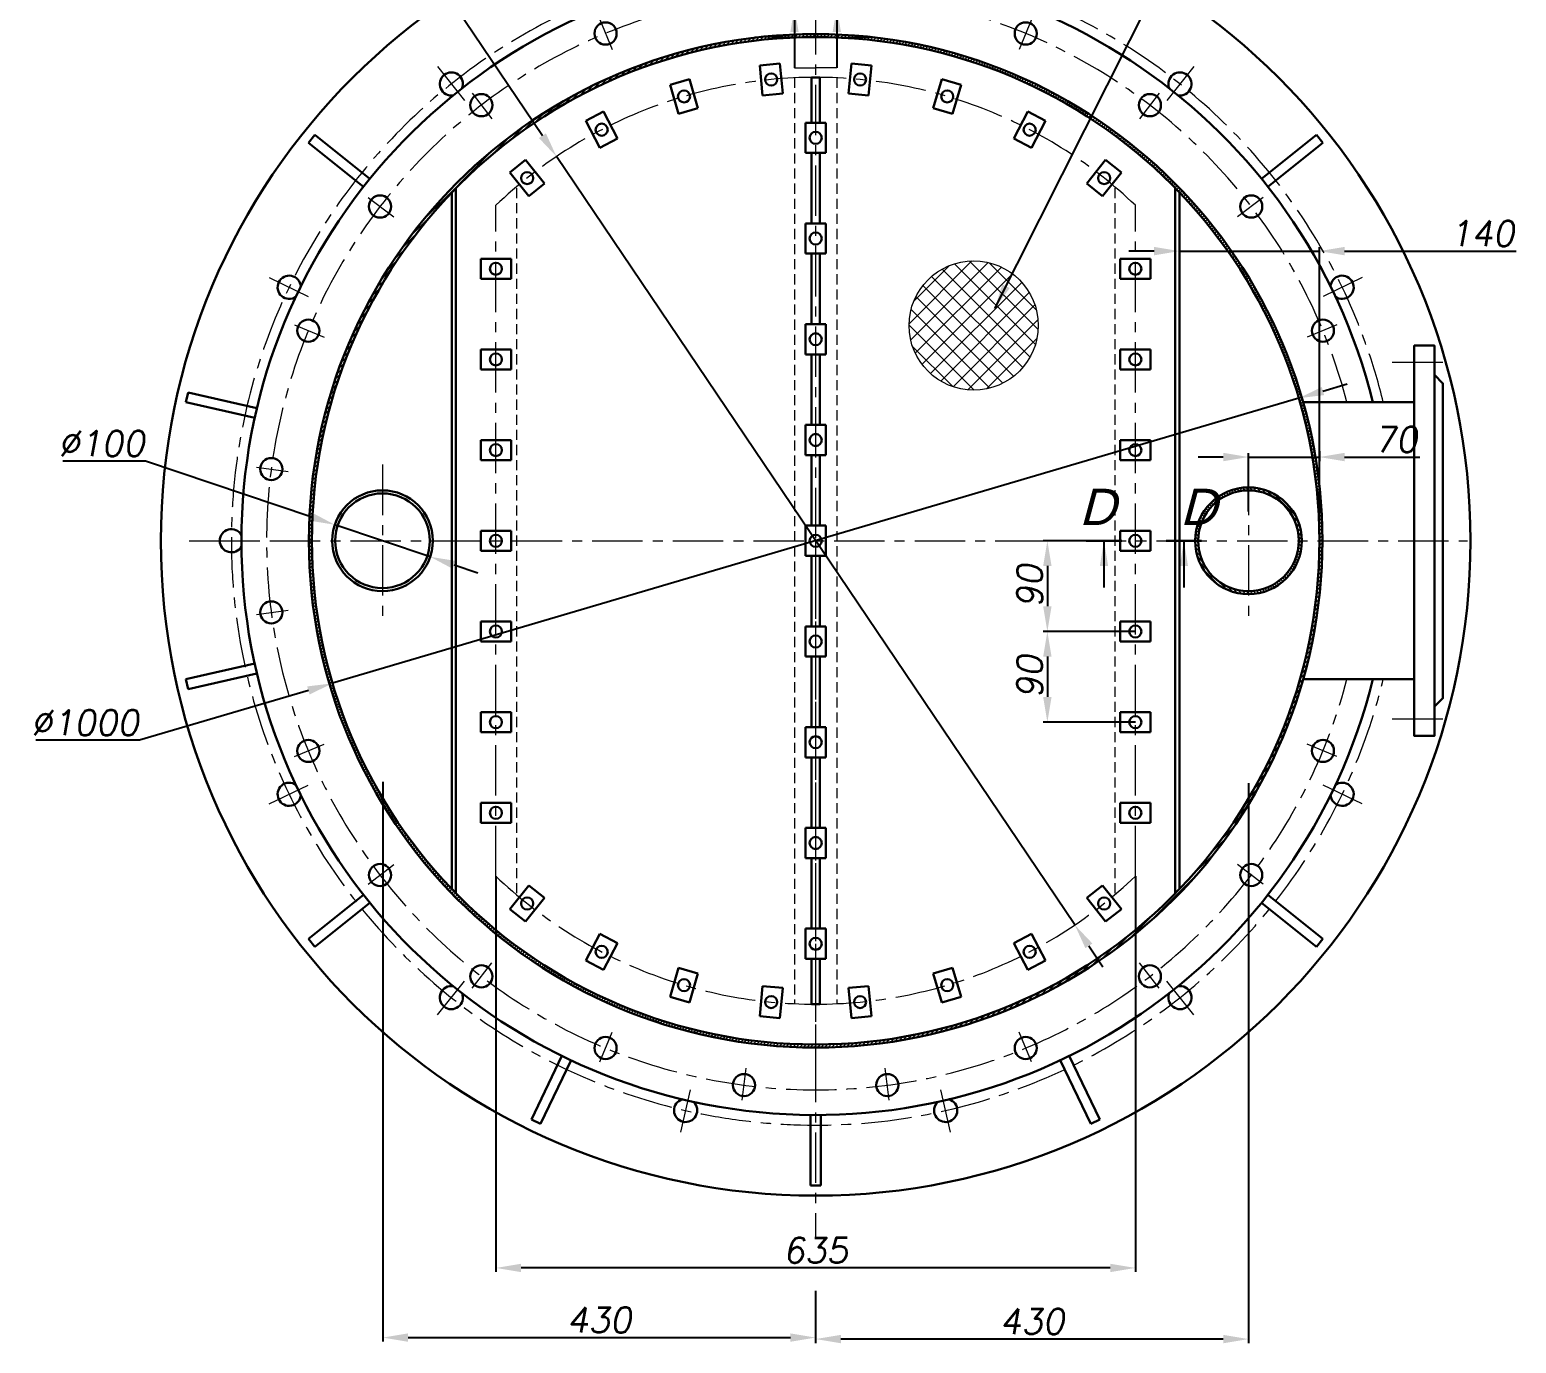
# Model space of a CAD drawing. Header units: inches. Extents: x -496 to 5444, y -47 to 8353.
# Drawn here: x 2662 to 4137, y 6351 to 7655 of the extents above; entities that cross this region are included whole.
import ezdxf

# ---------------------------------------------------------------- set-up
doc = ezdxf.new("R2010")
doc.units = ezdxf.units.IN
doc.header["$LTSCALE"] = 40
doc.header["$MEASUREMENT"] = 0
doc.linetypes.add('CENTER', pattern=[2, 1.25, -0.25, 0.25, -0.25])
doc.linetypes.add('DASHED2', pattern=[0.375, 0.25, -0.125])
doc.layers.get('DEFPOINTS').update_dxf_attribs({"lineweight": 25})
for name, color, linetype, lineweight in [('Dam', 2, 'Continuous', 30), ('khuat', 6, 'DASHED2', 13), ('Net manh', 3, 'Continuous', 13), ('Tam', 1, 'CENTER', 13), ('Tam dut', 1, 'CENTER', 13)]:
    doc.layers.add(name, color=color, linetype=linetype, lineweight=lineweight)
doc.styles.add('1', font='VNARIAL.ttf', dxfattribs={"oblique": 15, "height": 25})
doc.styles.add('chu2.5', font='txt.shx', dxfattribs={"oblique": 10, "height": 25})
doc.styles.add('STYLE1', font='txt.shx', dxfattribs={"oblique": 15, "height": 25})
doc.dimstyles.new('kichthuoc2.5', dxfattribs={"dimtxt": 25, "dimasz": 25, "dimexe": 4, "dimexo": 0, "dimgap": 5, "dimtad": 1, "dimtoh": 1, "dimdec": 0, "dimzin": 0, "dimdsep": 46, "dimtxsty": 'chu2.5', "dimcen": 5, "dimclrd": 256, "dimclre": 256, "dimclrt": 256, "dimadec": 0, "dimazin": 0, "dimtfac": 1, "dimtdec": 0, "dimtmove": 0, "dimatfit": 0, "dimfxl": 0, "dimtolj": 1, "dimtzin": 0, "dimarcsym": 0})
doc.dimstyles.new('TH', dxfattribs={"dimscale": 0, "dimtxt": 2.5, "dimasz": 25, "dimexe": 20, "dimexo": 5, "dimgap": 8, "dimtad": 1, "dimdec": 0, "dimzin": 0, "dimdsep": 46, "dimtxsty": 'STYLE1', "dimcen": 0, "dimse2": 1, "dimsd2": 1, "dimclrd": 6, "dimclre": 6, "dimclrt": 11, "dimadec": 0, "dimazin": 0, "dimtfac": 1, "dimtdec": 0, "dimtofl": 0, "dimtmove": 0, "dimatfit": 3, "dimfxl": 0, "dimtolj": 1, "dimtzin": 0, "dimarcsym": 0})
pattern_1 = [(134.9999999990123, (10538.80272592688, -197.0675134687684), (1.767766952996841, 1.767766952935897), [])]

# ---------------------------------------------------------------- blocks, each defined once
blk = doc.blocks.new('*D43')
at = {"layer": 'DEFPOINTS', "color": 0}
for p in [(3871.602860937497, 7231.170663651544), (3941.98646162775, 7237.078631621427), (3871.602860936565, 7177.113653427753)]:
    blk.add_point(p, dxfattribs=at)
at = {"layer": 'Net manh', "lineweight": -2}
for p, q in [((3846.602860937497, 7231.170663651975), (3821.602860937497, 7231.170663652406)), ((3871.602860936565, 7177.113653427753), (3871.602860937566, 7235.170663651544)), ((3871.602860937497, 7231.170663651544), (3941.986461627648, 7231.17066365033)), ((3941.98646162775, 7237.078631621427), (3941.986461627579, 7227.17066365033)), ((3966.986461627648, 7231.170663649899), (4041.861844048929, 7231.170663648609))]:
    blk.add_line(p, q, dxfattribs=at)
at = {"layer": 'Net manh'}
for points in [[(3846.602860937569, 7235.337330318642), (3846.602860937425, 7227.003996985308), (3871.602860937497, 7231.170663651544)], [(3966.98646162772, 7235.337330316566), (3966.986461627576, 7227.003996983232), (3941.986461627648, 7231.17066365033)]]:
    blk.add_solid(points, dxfattribs=at)
at = {"layer": 'Net manh', "insert": (4018.111844048929, 7248.670663649427), "char_height": 25, "attachment_point": 5, "style": 'chu2.5'}
blk.add_mtext('\\A1;70', dxfattribs=at)
blk = doc.blocks.new('*D42')
at = {"layer": 'DEFPOINTS', "color": 0}
for p in [(2964.60326455659, 7163.994394393882), (3059.391700541146, 7132.132937999025)]:
    blk.add_point(p, dxfattribs=at)
at = {"layer": 'Net manh', "lineweight": -2}
for p, q in [((2776.823526664964, 7227.113232346289), (2694.619439406108, 7227.113232346288)), ((2940.90615556045, 7171.959758492594), (2776.823526664964, 7227.113232346289)), ((3059.391700541146, 7132.132937999025), (2964.60326455659, 7163.994394393882)), ((3083.088809537286, 7124.16757390031), (3106.785918533426, 7116.202209801596))]:
    blk.add_line(p, q, dxfattribs=at)
at = {"layer": 'Net manh'}
for points in [[(2942.233716243569, 7175.909276658618), (2939.578594877331, 7168.010240326571), (2964.60326455659, 7163.994394393882)], [(3084.416370220405, 7128.117092066333), (3081.761248854167, 7120.218055734286), (3059.391700541146, 7132.132937999025)]]:
    blk.add_solid(points, dxfattribs=at)
at = {"layer": 'Net manh', "insert": (2733.221483035537, 7244.613232346289), "char_height": 25, "attachment_point": 5, "style": 'chu2.5'}
blk.add_mtext('\\A1;∅100', dxfattribs=at)
blk = doc.blocks.new('*D41')
at = {"layer": 'DEFPOINTS', "color": 0}
for p in [(3802.986461631171, 7435.561470696722), (3802.986461626973, 7191.999982885305), (3941.986461626216, 7148.063666180413)]:
    blk.add_point(p, dxfattribs=at)
at = {"layer": 'Net manh', "lineweight": -2}
for p, q in [((3802.986461626973, 7191.999982885305), (3802.98646163124, 7439.561470696722)), ((3941.986461626216, 7148.063666180413), (3941.986461631241, 7439.561470694325)), ((3777.986461631171, 7435.561470697152), (3752.986461631171, 7435.561470697583)), ((3802.986461631171, 7435.561470696722), (3941.986461631172, 7435.561470694325)), ((3966.986461631172, 7435.561470693894), (4137.434897799887, 7435.561470690956))]:
    blk.add_line(p, q, dxfattribs=at)
at = {"layer": 'Net manh'}
for points in [[(3777.986461631243, 7439.728137363819), (3777.986461631099, 7431.394804030485), (3802.986461631171, 7435.561470696722)], [(3966.986461631243, 7439.728137360561), (3966.9864616311, 7431.394804027227), (3941.986461631172, 7435.561470694325)]]:
    blk.add_solid(points, dxfattribs=at)
at = {"layer": 'Net manh', "insert": (4103.514825084174, 7453.061470692126), "char_height": 25, "attachment_point": 5, "style": 'chu2.5'}
blk.add_mtext('\\A1;140', dxfattribs=at)
blk = doc.blocks.new('*D40')
at = {"layer": 'DEFPOINTS', "color": 0}
for p in [(3184.746458678806, 7529.413349398053), (3699.22646457363, 6766.713982980025)]:
    blk.add_point(p, dxfattribs=at)
at = {"layer": 'Net manh', "lineweight": -2}
for p, q in [((3051.030805100184, 7727.642324472035), (2956.32671784133, 7727.642324472035)), ((3170.766023736012, 7550.138875659412), (3051.030805100184, 7727.642324472035)), ((3699.22646457363, 6766.713982980025), (3184.746458678806, 7529.413349398053)), ((3713.206899516425, 6745.988456718665), (3727.187334459219, 6725.262930457306))]:
    blk.add_line(p, q, dxfattribs=at)
at = {"layer": 'Net manh'}
for points in [[(3174.220278112905, 7552.468948149877), (3167.311769359118, 7547.808803168946), (3184.746458678806, 7529.413349398053)], [(3716.661153893318, 6748.318529209131), (3709.752645139532, 6743.6583842282), (3699.22646457363, 6766.713982980025)]]:
    blk.add_solid(points, dxfattribs=at)
at = {"layer": 'Net manh', "insert": (3001.178761470757, 7745.142324472036), "char_height": 25, "attachment_point": 5, "style": 'chu2.5'}
blk.add_mtext('\\A1;∅920', dxfattribs=at)
blk = doc.blocks.new('*D39')
at = {"layer": 'DEFPOINTS', "color": 0}
for p in [(3124.625350509551, 6815.07428925515), (3759.347572731583, 6815.07428924441), (3124.625350502844, 6426.264752582494)]:
    blk.add_point(p, dxfattribs=at)
at = {"layer": 'Net manh', "lineweight": -2}
for p, q in [((3124.625350509551, 6815.07428925515), (3124.625350502775, 6422.264752582494)), ((3759.347572731583, 6815.07428924441), (3759.347572724806, 6422.264752571544)), ((3734.347572724875, 6426.264752571975), (3149.625350502844, 6426.264752582063))]:
    blk.add_line(p, q, dxfattribs=at)
at = {"layer": 'Net manh'}
for points in [[(3149.625350502915, 6430.43141924873), (3149.625350502772, 6422.098085915396), (3124.625350502844, 6426.264752582494)], [(3734.347572724947, 6430.431419238642), (3734.347572724803, 6422.098085905308), (3759.347572724875, 6426.264752571544)]]:
    blk.add_solid(points, dxfattribs=at)
at = {"layer": 'Net manh', "insert": (3441.986461614161, 6443.764752577019), "char_height": 25, "attachment_point": 5, "style": 'chu2.5'}
blk.add_mtext('\\A1;635', dxfattribs=at)
blk = doc.blocks.new('*D38')
at = {"layer": 'DEFPOINTS', "color": 0}
for p in [(3759.347572735772, 7058.063666183562), (3671.980265813685, 6968.063666183562), (3759.347572734221, 6968.063666183562)]:
    blk.add_point(p, dxfattribs=at)
at = {"layer": 'Net manh', "lineweight": -2}
for p, q in [((3759.347572735772, 7058.063666183562), (3667.980265813685, 7058.063666183562)), ((3671.980265813685, 7033.063666183562), (3671.980265813685, 6993.063666183562)), ((3759.347572734221, 6968.063666183562), (3667.980265813685, 6968.063666183562))]:
    blk.add_line(p, q, dxfattribs=at)
at = {"layer": 'Net manh'}
for points in [[(3667.813599147019, 7033.063666183562), (3676.146932480352, 7033.063666183562), (3671.980265813685, 7058.063666183562)], [(3667.813599147019, 6993.063666183562), (3676.146932480352, 6993.063666183562), (3671.980265813685, 6968.063666183562)]]:
    blk.add_solid(points, dxfattribs=at)
at = {"layer": 'Net manh', "insert": (3654.480265813685, 7013.063666183562), "char_height": 25, "attachment_point": 5, "rotation": 90, "style": 'chu2.5'}
blk.add_mtext('\\A1;90', dxfattribs=at)
blk = doc.blocks.new('*D37')
at = {"layer": 'DEFPOINTS', "color": 0}
for p in [(3710.526728759775, 7148.063666184404), (3671.980265815237, 7058.063666183562), (3759.347572735772, 7058.063666183562)]:
    blk.add_point(p, dxfattribs=at)
at = {"layer": 'Net manh', "lineweight": -2}
for p, q in [((3710.526728759775, 7148.063666184404), (3667.980265815237, 7148.063666184404)), ((3671.980265815237, 7123.063666184404), (3671.980265815237, 7083.063666183562)), ((3759.347572735772, 7058.063666183562), (3667.980265815237, 7058.063666183562))]:
    blk.add_line(p, q, dxfattribs=at)
at = {"layer": 'Net manh'}
for points in [[(3667.81359914857, 7123.063666184404), (3676.146932481903, 7123.063666184404), (3671.980265815237, 7148.063666184404)], [(3667.81359914857, 7083.063666183562), (3676.146932481903, 7083.063666183562), (3671.980265815237, 7058.063666183562)]]:
    blk.add_solid(points, dxfattribs=at)
at = {"layer": 'Net manh', "insert": (3654.480265815236, 7103.063666183984), "char_height": 25, "attachment_point": 5, "rotation": 90, "style": 'chu2.5'}
blk.add_mtext('\\A1;90', dxfattribs=at)
blk = doc.blocks.new('*D36')
at = {"layer": 'DEFPOINTS', "color": 0}
for p in [(3921.543586890449, 7289.573254586036), (2962.429336361931, 7006.554077792051)]:
    blk.add_point(p, dxfattribs=at)
at = {"layer": 'Net manh', "lineweight": -2}
for p, q in [((3921.543586890449, 7289.573254586036), (2962.429336361931, 7006.554077792051)), ((3945.521443153662, 7296.648734005885), (3969.499299416875, 7303.724213425734)), ((2938.451480098719, 6999.478598372202), (2770.794255693183, 6950.005650171639)), ((2770.794255693183, 6950.005650171639), (2667.756835100994, 6950.005650171639))]:
    blk.add_line(p, q, dxfattribs=at)
at = {"layer": 'Net manh'}
for points in [[(3944.342196583687, 7300.645043383087), (3946.700689723637, 7292.652424628682), (3921.543586890449, 7289.573254586036)], [(2937.272233528744, 7003.474907749404), (2939.630726668694, 6995.482288994999), (2962.429336361931, 7006.554077792051)]]:
    blk.add_solid(points, dxfattribs=at)
at = {"layer": 'Net manh', "insert": (2716.775545397088, 6967.505650171639), "char_height": 25, "attachment_point": 5, "style": 'chu2.5'}
blk.add_mtext('\\A1;∅1000', dxfattribs=at)
blk = doc.blocks.new('*D50')
at = {"layer": 'DEFPOINTS', "color": 0}
for p in [(3871.602860943141, 6907.462441556552), (3441.986461624117, 6378.555087612945), (3441.986461623722, 6355.658945956787)]:
    blk.add_point(p, dxfattribs=at)
at = {"layer": 'Net manh', "lineweight": -2}
for p, q in [((3871.602860943141, 6907.462441556552), (3871.602860933561, 6351.658945949381)), ((3441.986461624117, 6378.555087612945), (3441.986461623653, 6351.658945956787)), ((3846.602860933629, 6355.658945949812), (3466.986461623722, 6355.658945956356))]:
    blk.add_line(p, q, dxfattribs=at)
at = {"layer": 'Net manh'}
for points in [[(3466.986461623794, 6359.825612623023), (3466.98646162365, 6351.492279289689), (3441.986461623722, 6355.658945956787)], [(3846.602860933701, 6359.825612616479), (3846.602860933558, 6351.492279283145), (3871.602860933629, 6355.658945949381)]]:
    blk.add_solid(points, dxfattribs=at)
at = {"layer": 'Net manh', "insert": (3656.794661278978, 6373.158945953083), "char_height": 25, "attachment_point": 5, "style": 'chu2.5'}
blk.add_mtext('\\A1;430', dxfattribs=at)
blk = doc.blocks.new('*D51')
at = {"layer": 'DEFPOINTS', "color": 0}
for p in [(3012.370062323326, 6908.94065570075), (3441.986461624116, 6403.498288816423), (3441.986461624116, 6357.137160086173)]:
    blk.add_point(p, dxfattribs=at)
at = {"layer": 'Net manh', "lineweight": -2}
for p, q in [((3012.370062323326, 6908.94065570075), (3012.370062323326, 6353.137160086173)), ((3441.986461624116, 6403.498288816423), (3441.986461624116, 6353.137160086173)), ((3037.370062323326, 6357.137160086173), (3416.986461624116, 6357.137160086173))]:
    blk.add_line(p, q, dxfattribs=at)
at = {"layer": 'Net manh'}
for points in [[(3037.370062323326, 6361.30382675284), (3037.370062323326, 6352.970493419506), (3012.370062323326, 6357.137160086173)], [(3416.986461624116, 6361.30382675284), (3416.986461624116, 6352.970493419506), (3441.986461624116, 6357.137160086173)]]:
    blk.add_solid(points, dxfattribs=at)
at = {"layer": 'Net manh', "insert": (3227.178261973721, 6374.637160086173), "char_height": 25, "attachment_point": 5, "style": 'chu2.5'}
blk.add_mtext('\\A1;430', dxfattribs=at)

msp = doc.modelspace()

# ---------------------------------------------------------------- hatches: boundary and pattern name
at = {"layer": 'Net manh'}
h = msp.add_hatch(dxfattribs=at)
h.set_pattern_fill('ANSI31', color=256, scale=20, angle=90, style=0)
h.set_pattern_definition([(44.99999999901236, (12123.96696837355, -192.0675134961012), (1.767766952935897, -1.767766952996841), [])])
edge = h.paths.add_edge_path()
edge.add_arc((3441.98646162619, 7148.063666189025), 503, 89.99999999901229, 269.99999999901206, ccw=False)
edge.add_arc((3441.98646162619, 7148.063666189025), 503, 269.99999999901263, 449.99999999901235, ccw=False)
edge = h.paths.add_edge_path(flags=16)
edge.add_arc((3441.98646162619, 7148.063666189025), 500, 89.99999999901229, 269.99999999901206, ccw=False)
edge.add_arc((3441.98646162619, 7148.063666189025), 500, 269.99999999901263, 449.99999999901235, ccw=False)
h = msp.add_hatch(dxfattribs=at)
h.set_pattern_fill('ANSI37', color=256, scale=100, angle=90, style=0)
h.set_pattern_definition([(44.99999999901236, (6883.972923127118, -5.933179636485875e-08), (8.838834764679483, -8.838834764984204), []), (314.9999999990123, (6883.972923127118, -5.933179636485875e-08), (-8.838834764984204, -8.838834764679483), [])])
h.paths.add_polyline_path([(3663.000683287183, 7361.732598051225, 1), (3534.738696719136, 7361.732598051225, 1)])
h = msp.add_hatch(dxfattribs=at)
h.set_pattern_fill('ANSI31', color=256, scale=20, style=0)
h.set_pattern_definition(pattern_1)
h.paths.add_polyline_path([(3871.602860936915, 7198.063666181626), (3871.602860936965, 7201.063666181626, -0.4142135623731956), (3924.602860936069, 7148.063666180712, -0.02362442421973427), (3924.366484769074, 7143.063666180719), (3921.352232791314, 7143.063666180771, 0.02504709114044015), (3921.602860936069, 7148.063666180764, 0.4142135623731909)])
h.paths.add_polyline_path([(3818.839237102891, 7143.063666182538), (3821.853489080651, 7143.063666182486, 0.3851703882149626), (3871.602860935245, 7098.063666181626), (3871.602860935196, 7095.063666181626, -0.386804045154737)])
h.paths.add_polyline_path([(3921.352232791314, 7143.063666180771), (3924.366484769074, 7143.063666180719, -0.3868040451543029), (3871.602860935196, 7095.063666181626), (3871.602860935245, 7098.063666181626, 0.3851703882145239)])
h.paths.add_polyline_path([(3871.602860936965, 7201.063666181626), (3871.602860936915, 7198.063666181626, 0.4142135623729992), (3821.602860936069, 7148.063666182487, 0.02504709114044015), (3821.853489080651, 7143.063666182486), (3818.839237102891, 7143.063666182538, -0.02362442421973427), (3818.602860936069, 7148.063666182539, -0.4142135623729944)])
h.paths.add_polyline_path([(3876.201804132585, 7203.674013264589), (3818.793013832623, 7203.674013265579), (3818.793013831692, 7149.674013265579), (3876.201804131655, 7149.674013264589)], flags=9)
h = msp.add_hatch(dxfattribs=at)
h.set_pattern_fill('ANSI31', color=256, scale=20, style=0)
h.set_pattern_definition(pattern_1)
h.paths.add_polyline_path([(3871.602860936914, 7198.063666181626), (3871.602860936964, 7201.063666181626, 0.4142135623780407), (3818.602860936069, 7148.063666181626, 0.4142135623682699), (3871.602860935196, 7095.063666181626), (3871.602860935246, 7098.063666181626, -0.4142135623682734), (3821.602860936069, 7148.063666181626, -0.4142135623780445)])

# ---------------------------------------------------------------- linework, layer by layer
at = {"layer": 'Dam', "color": 2}
for p, q in [((3386.50576720327, 7619.918402889154), (3406.413691170646, 7621.835317939226)), ((3389.381139778379, 7590.05651693809), (3386.50576720327, 7619.918402889154)), ((3409.289063745755, 7591.973431988164), (3406.413691170646, 7621.835317939226)), ((3474.683859521669, 7591.973431987058), (3477.559232097789, 7621.835317938023)), ((3497.4671560651, 7619.918402887277), (3477.559232097789, 7621.835317938023)), ((3494.59178348898, 7590.05651693631), (3497.4671560651, 7619.918402887277)), ((3297.490975550691, 7600.662886806785), (3316.66737024815, 7606.343193700543)), ((3306.01143589133, 7571.898294760597), (3297.490975550691, 7600.662886806785)), ((3325.187830588789, 7577.578601654354), (3316.66737024815, 7606.343193700543)), ((3437.986461633775, 7608.046274555979), (3437.986461633055, 7563.0636661891)), ((3437.986461633775, 7608.046274555979), (3445.986461633824, 7608.046274555845)), ((3445.986461634194, 7608.046274555843), (3437.986461634145, 7608.046274555981)), ((3437.986461634144, 7608.046274555981), (3437.986461633368, 7563.063666189102)), ((3445.986461633825, 7608.046274555845), (3445.986461633077, 7563.063666188967)), ((3445.986461634194, 7608.046274555843), (3445.986461633391, 7563.063666188965)), ((3558.785092678148, 7577.578601650403), (3567.30555301976, 7606.343193696303)), ((3586.481947717027, 7600.662886801895), (3567.30555301976, 7606.343193696303)), ((3577.961487375415, 7571.898294755996), (3586.481947717027, 7600.662886801895)), ((3409.289063745755, 7591.973431988164), (3389.381139778379, 7590.05651693809)), ((3474.683859521669, 7591.973431987058), (3494.59178348898, 7590.05651693631)), ((3213.785762014723, 7564.776325820138), (3231.52597867844, 7574.011298084544)), ((3245.378437075049, 7547.400973088966), (3231.52597867844, 7574.011298084544)), ((3325.187830588789, 7577.578601654354), (3306.01143589133, 7571.898294760597)), ((3558.785092678148, 7577.578601650403), (3577.961487375415, 7571.898294755996)), ((3638.594486190867, 7547.400973082312), (3652.446944588376, 7574.011298077422)), ((3670.187161251781, 7564.776325812416), (3652.446944588376, 7574.011298077422)), ((3227.638220411331, 7538.166000824562), (3213.785762014723, 7564.776325820138)), ((3451.986461633079, 7563.063666188868), (3431.986461633079, 7563.063666189199)), ((3431.986461632581, 7533.063666189199), (3431.986461633079, 7563.063666189199)), ((3431.98646163285, 7533.063666189206), (3431.986461633367, 7563.063666189206)), ((3431.986461633367, 7563.063666189206), (3451.986461633367, 7563.063666188861)), ((3451.986461632581, 7533.063666188868), (3451.986461633079, 7563.063666188868)), ((3451.98646163285, 7533.063666188861), (3451.986461633367, 7563.063666188861)), ((3656.334702854273, 7538.166000817308), (3670.187161251781, 7564.776325812416)), ((3245.378437075049, 7547.400973088966), (3227.638220411331, 7538.166000824562)), ((3638.594486190867, 7547.400973082312), (3656.334702854273, 7538.166000817308)), ((3138.465927660909, 7513.577394332619), (3154.118090798163, 7526.027687065111)), ((3172.793529896901, 7502.549442359226), (3154.118090798163, 7526.027687065111)), ((3431.986461632581, 7533.063666189199), (3451.986461632581, 7533.063666188868)), ((3451.98646163285, 7533.063666188861), (3431.98646163285, 7533.063666189206)), ((3437.986461632574, 7533.063666189099), (3437.986461631452, 7463.063666189099)), ((3437.986461632851, 7533.063666189102), (3437.986461631644, 7463.063666189102)), ((3445.986461632579, 7533.063666188967), (3445.986461631417, 7463.063666188967)), ((3445.986461632857, 7533.063666188964), (3445.98646163161, 7463.063666188963)), ((3711.179393367497, 7502.549442350117), (3729.85483246703, 7526.027687055369)), ((3745.506995603863, 7513.577394322348), (3729.85483246703, 7526.027687055369)), ((3157.141366759645, 7490.099149626736), (3138.465927660909, 7513.577394332619)), ((3726.831556504332, 7490.099149617097), (3745.506995603863, 7513.577394322348)), ((3084.986461631999, 7498.136515756303), (3084.986461620376, 6797.990816633614)), ((3172.793529896901, 7502.549442359226), (3157.141366759645, 7490.099149626736)), ((3711.179393367497, 7502.549442350117), (3726.831556504332, 7490.099149617097)), ((3798.98646163225, 7498.136515744222), (3798.986461620181, 6797.990816621533)), ((3080.98646163193, 7494.010193855008), (3080.986461620444, 6802.11713853504)), ((3802.986461632179, 7494.010193842792), (3802.986461620252, 6802.117138522824)), ((3451.986461631419, 7463.063666188868), (3431.986461631419, 7463.063666189199)), ((3431.986461630921, 7433.063666189199), (3431.986461631419, 7463.063666189199)), ((3431.986461631126, 7433.063666189206), (3431.986461631643, 7463.063666189206)), ((3431.986461631643, 7463.063666189206), (3451.986461631643, 7463.063666188861)), ((3451.986461630921, 7433.063666188868), (3451.986461631419, 7463.063666188868)), ((3451.986461631126, 7433.063666188861), (3451.986461631643, 7463.063666188861)), ((3109.625350519728, 7428.063666194553), (3139.625350519728, 7428.063666194054)), ((3109.625350519396, 7408.063666194553), (3109.625350519728, 7428.063666194553)), ((3139.625350519728, 7428.063666194054), (3139.625350519396, 7408.063666194054)), ((3431.986461630921, 7433.063666189199), (3451.986461630921, 7433.063666188868)), ((3451.986461631126, 7433.063666188861), (3431.986461631126, 7433.063666189206)), ((3437.986461630971, 7433.063666189099), (3437.986461629848, 7363.063666189099)), ((3437.986461631127, 7433.063666189102), (3437.986461629921, 7363.063666189103)), ((3445.986461630919, 7433.063666188967), (3445.986461629757, 7363.063666188968)), ((3445.986461631076, 7433.063666188963), (3445.98646162983, 7363.063666188964)), ((3744.34757274215, 7428.063666183823), (3744.347572741805, 7408.063666183823)), ((3774.34757274215, 7428.063666183305), (3744.34757274215, 7428.063666183823)), ((3774.347572741805, 7408.063666183305), (3774.34757274215, 7428.063666183305)), ((3109.625350519396, 7408.063666194553), (3139.625350519396, 7408.063666194054)), ((3774.347572741805, 7408.063666183305), (3744.347572741805, 7408.063666183823)), ((3451.986461629759, 7363.063666188868), (3431.986461629759, 7363.063666189199)), ((3431.986461629261, 7333.063666189199), (3431.986461629759, 7363.063666189199)), ((3431.986461629402, 7333.063666189206), (3431.986461629919, 7363.063666189206)), ((3431.986461629919, 7363.063666189206), (3451.986461629919, 7363.063666188861)), ((3451.986461629261, 7333.063666188868), (3451.986461629759, 7363.063666188868)), ((3451.986461629402, 7333.063666188861), (3451.986461629919, 7363.063666188861)), ((3109.625350518234, 7338.063666194553), (3139.625350518234, 7338.063666194054)), ((3109.625350517902, 7318.063666194553), (3109.625350518234, 7338.063666194553)), ((3139.625350518234, 7338.063666194054), (3139.625350517902, 7318.063666194054)), ((3744.347572740598, 7338.063666183823), (3744.347572740254, 7318.063666183823)), ((3774.347572740598, 7338.063666183305), (3744.347572740598, 7338.063666183823)), ((3774.347572740254, 7318.063666183305), (3774.347572740598, 7338.063666183305)), ((3431.986461629261, 7333.063666189199), (3451.986461629261, 7333.063666188868)), ((3451.986461629402, 7333.063666188861), (3431.986461629402, 7333.063666189206)), ((3437.986461629368, 7333.063666189099), (3437.986461628246, 7263.063666189099)), ((3437.986461629403, 7333.063666189103), (3437.986461628197, 7263.063666189102)), ((3445.986461629259, 7333.063666188968), (3445.986461628097, 7263.063666188967)), ((3445.986461629294, 7333.063666188964), (3445.986461628048, 7263.063666188964)), ((3109.625350517902, 7318.063666194553), (3139.625350517902, 7318.063666194054)), ((3774.347572740254, 7318.063666183305), (3744.347572740254, 7318.063666183823)), ((4056.229977813776, 7312.646999521548), (4056.229977813776, 6983.480332854882)), ((3925.828119609718, 7285.563666188214), (4036.229977813776, 7285.563666188215)), ((3451.986461628099, 7263.063666188868), (3431.986461628099, 7263.063666189199)), ((3431.986461627601, 7233.063666189199), (3431.986461628099, 7263.063666189199)), ((3431.986461627678, 7233.063666189206), (3431.986461628195, 7263.063666189206)), ((3431.986461628195, 7263.063666189206), (3451.986461628195, 7263.063666188861)), ((3451.986461627601, 7233.063666188868), (3451.986461628099, 7263.063666188868)), ((3451.986461627678, 7233.063666188861), (3451.986461628195, 7263.063666188861)), ((3109.62535051674, 7248.063666194553), (3139.62535051674, 7248.063666194054)), ((3109.625350516408, 7228.063666194553), (3109.62535051674, 7248.063666194553)), ((3139.62535051674, 7248.063666194054), (3139.625350516408, 7228.063666194054)), ((3744.347572739047, 7248.063666183823), (3744.347572738702, 7228.063666183823)), ((3774.347572739047, 7248.063666183305), (3744.347572739047, 7248.063666183823)), ((3774.347572738702, 7228.063666183305), (3774.347572739047, 7248.063666183305)), ((3431.986461627601, 7233.063666189199), (3451.986461627601, 7233.063666188868)), ((3451.986461627678, 7233.063666188861), (3431.986461627678, 7233.063666189206)), ((3437.986461627765, 7233.063666189099), (3437.986461626644, 7163.063666189092)), ((3437.98646162768, 7233.063666189102), (3437.986461626474, 7163.063666189093)), ((3445.986461627599, 7233.063666188967), (3445.986461626436, 7163.063666188958)), ((3445.986461627514, 7233.063666188964), (3445.986461626266, 7163.063666188957)), ((3109.625350516408, 7228.063666194553), (3139.625350516408, 7228.063666194054)), ((3774.347572738702, 7228.063666183305), (3744.347572738702, 7228.063666183823)), ((3109.625350515246, 7158.063666194551), (3109.625350514914, 7138.063666194551)), ((3109.625350515246, 7158.063666194551), (3139.625350515246, 7158.063666194053)), ((3109.625350515246, 7158.063666194553), (3139.625350515246, 7158.063666194054)), ((3109.625350514914, 7138.063666194553), (3109.625350515246, 7158.063666194553)), ((3139.625350514914, 7138.063666194053), (3139.625350515246, 7158.063666194053)), ((3139.625350515246, 7158.063666194054), (3139.625350514914, 7138.063666194054)), ((3431.986461625941, 7133.063666189199), (3431.986461626439, 7163.063666189199)), ((3451.986461626439, 7163.063666188868), (3431.986461626439, 7163.063666189199)), ((3431.986461626439, 7163.063666189192), (3451.986461626439, 7163.063666188859)), ((3431.986461626439, 7163.063666189192), (3431.986461625941, 7133.063666189192)), ((3431.98646162647, 7163.063666189198), (3431.986461625954, 7133.063666189198)), ((3451.98646162647, 7163.063666188854), (3431.98646162647, 7163.063666189198)), ((3431.986461626471, 7163.063666189206), (3451.986461626471, 7163.063666188861)), ((3431.986461625954, 7133.063666189206), (3431.986461626471, 7163.063666189206)), ((3451.986461625941, 7133.063666188868), (3451.986461626439, 7163.063666188868)), ((3451.986461626439, 7163.063666188859), (3451.986461625941, 7133.063666188859)), ((3451.98646162647, 7163.063666188854), (3451.986461625954, 7133.063666188854)), ((3451.986461625954, 7133.063666188861), (3451.986461626471, 7163.063666188861)), ((3744.347572737496, 7158.063666183823), (3744.347572737151, 7138.063666183823)), ((3774.347572737496, 7158.063666183305), (3744.347572737496, 7158.063666183823)), ((3774.347572737496, 7158.063666183303), (3744.347572737496, 7158.063666183821)), ((3744.347572737151, 7138.063666183821), (3744.347572737496, 7158.063666183821)), ((3774.347572737151, 7138.063666183305), (3774.347572737496, 7158.063666183305)), ((3774.347572737496, 7158.063666183303), (3774.347572737151, 7138.063666183303)), ((3710.526728759775, 7148.063666184404), (3745.846309047419, 7148.063666183794)), ((3789.828395441008, 7148.063666182732), (3825.147975728652, 7148.063666182124)), ((3109.625350514914, 7138.063666194551), (3139.625350514914, 7138.063666194053)), ((3109.625350514914, 7138.063666194553), (3139.625350514914, 7138.063666194054)), ((3431.986461625941, 7133.063666189199), (3451.986461625941, 7133.063666188868)), ((3451.986461625941, 7133.063666188859), (3431.986461625941, 7133.063666189192)), ((3431.986461625954, 7133.063666189198), (3451.986461625954, 7133.063666188854)), ((3451.986461625954, 7133.063666188861), (3431.986461625954, 7133.063666189206)), ((3437.986461626163, 7133.063666189092), (3437.986461625041, 7063.063666189091)), ((3437.986461625957, 7133.063666189093), (3437.98646162475, 7063.063666189094)), ((3445.986461625938, 7133.063666188958), (3445.986461624777, 7063.063666188958)), ((3445.986461625731, 7133.063666188957), (3445.986461624486, 7063.063666188956)), ((3774.347572737151, 7138.063666183305), (3744.347572737151, 7138.063666183823)), ((3774.347572737151, 7138.063666183303), (3744.347572737151, 7138.063666183821)), ((3109.625350513752, 7068.063666194551), (3109.62535051342, 7048.063666194551)), ((3109.625350513752, 7068.063666194551), (3139.625350513752, 7068.063666194053)), ((3139.62535051342, 7048.063666194053), (3139.625350513752, 7068.063666194053)), ((3774.347572735944, 7068.063666183303), (3744.347572735944, 7068.063666183821)), ((3744.347572735599, 7048.063666183821), (3744.347572735944, 7068.063666183821)), ((3774.347572735944, 7068.063666183303), (3774.347572735599, 7048.063666183303)), ((3431.986461624776, 7063.063666189192), (3431.986461624276, 7033.063666189192)), ((3431.986461624776, 7063.063666189192), (3451.986461624776, 7063.063666188859)), ((3451.986461624751, 7063.063666188854), (3431.986461624751, 7063.063666189198)), ((3431.986461624751, 7063.063666189198), (3431.986461624235, 7033.063666189198)), ((3451.986461624776, 7063.063666188859), (3451.986461624276, 7033.063666188859)), ((3451.986461624751, 7063.063666188854), (3451.986461624235, 7033.063666188854)), ((3109.62535051342, 7048.063666194551), (3139.62535051342, 7048.063666194053)), ((3774.347572735599, 7048.063666183303), (3744.347572735599, 7048.063666183821)), ((3451.986461624276, 7033.063666188859), (3431.986461624276, 7033.063666189192)), ((3431.986461624235, 7033.063666189198), (3451.986461624235, 7033.063666188854)), ((3437.986461624561, 7033.063666189092), (3437.986461623438, 6963.06366618909)), ((3437.986461624233, 7033.063666189093), (3437.986461623026, 6963.063666189095)), ((3445.986461624279, 7033.063666188958), (3445.986461623117, 6963.063666188959)), ((3445.986461623951, 7033.063666188957), (3445.986461622705, 6963.063666188955)), ((3925.828119609254, 7010.563666188215), (4036.229977813776, 7010.563666188215)), ((3109.625350512258, 6978.063666194551), (3109.625350511926, 6958.063666194551)), ((3109.625350512258, 6978.063666194551), (3139.625350512258, 6978.063666194053)), ((3139.625350511926, 6958.063666194053), (3139.625350512258, 6978.063666194053)), ((3774.347572734393, 6978.063666183303), (3744.347572734393, 6978.063666183821)), ((3744.347572734048, 6958.063666183821), (3744.347572734393, 6978.063666183821)), ((3774.347572734393, 6978.063666183303), (3774.347572734048, 6958.063666183303)), ((3109.625350511926, 6958.063666194551), (3139.625350511926, 6958.063666194053)), ((3431.986461623111, 6963.063666189192), (3431.986461622612, 6933.063666189192)), ((3431.986461623111, 6963.063666189192), (3451.986461623111, 6963.063666188859)), ((3451.986461623031, 6963.063666188854), (3431.986461623031, 6963.063666189198)), ((3431.986461623031, 6963.063666189198), (3431.986461622515, 6933.063666189198)), ((3451.986461623111, 6963.063666188859), (3451.986461622612, 6933.063666188859)), ((3451.986461623031, 6963.063666188854), (3451.986461622515, 6933.063666188854)), ((3774.347572734048, 6958.063666183303), (3744.347572734048, 6958.063666183821)), ((3451.986461622612, 6933.063666188859), (3431.986461622612, 6933.063666189192)), ((3431.986461622515, 6933.063666189198), (3451.986461622515, 6933.063666188854)), ((3437.986461622957, 6933.063666189091), (3437.986461621835, 6863.063666189093)), ((3437.986461622509, 6933.063666189094), (3437.986461621303, 6863.063666189094)), ((3445.986461622619, 6933.063666188958), (3445.986461621455, 6863.063666188958)), ((3445.98646162217, 6933.063666188956), (3445.986461620923, 6863.063666188958)), ((3109.625350510763, 6888.063666194551), (3109.625350510431, 6868.063666194551)), ((3109.625350510763, 6888.063666194551), (3139.625350510763, 6888.063666194053)), ((3139.625350510431, 6868.063666194053), (3139.625350510763, 6888.063666194053)), ((3774.347572732841, 6888.063666183303), (3744.347572732841, 6888.063666183821)), ((3744.347572732497, 6868.063666183821), (3744.347572732841, 6888.063666183821)), ((3774.347572732841, 6888.063666183303), (3774.347572732497, 6868.063666183303)), ((3109.625350510431, 6868.063666194551), (3139.625350510431, 6868.063666194053)), ((3431.986461621447, 6863.063666189192), (3431.986461620948, 6833.063666189192)), ((3431.986461621447, 6863.063666189192), (3451.986461621447, 6863.063666188859)), ((3451.986461621311, 6863.063666188854), (3431.986461621311, 6863.063666189198)), ((3431.986461621311, 6863.063666189198), (3431.986461620795, 6833.063666189198)), ((3451.986461621447, 6863.063666188859), (3451.986461620948, 6833.063666188859)), ((3451.986461621311, 6863.063666188854), (3451.986461620795, 6833.063666188854)), ((3774.347572732497, 6868.063666183303), (3744.347572732497, 6868.063666183821)), ((3451.986461620948, 6833.063666188859), (3431.986461620948, 6833.063666189192)), ((3431.986461620795, 6833.063666189198), (3451.986461620795, 6833.063666188854)), ((3437.986461621356, 6833.063666189092), (3437.986461620234, 6763.063666189092)), ((3437.986461620786, 6833.063666189095), (3437.986461619578, 6763.063666189094)), ((3445.986461620957, 6833.063666188959), (3445.986461619797, 6763.063666188958)), ((3445.986461620387, 6833.063666188957), (3445.986461619141, 6763.063666188957)), ((3157.141366748265, 6806.028182760794), (3138.465927648748, 6782.549938055532)), ((3172.793529885108, 6793.577890027783), (3157.141366748265, 6806.028182760794)), ((3711.1793933553, 6793.577890018673), (3726.831556492563, 6806.028182751155)), ((3726.831556492563, 6806.028182751155), (3745.506995591287, 6782.549938045261)), ((3172.793529885108, 6793.577890027783), (3154.118090785587, 6770.09964532252)), ((3711.1793933553, 6793.577890018673), (3729.854832454026, 6770.099645312778)), ((3138.465927648748, 6782.549938055532), (3154.118090785587, 6770.09964532252)), ((3745.506995591287, 6782.549938045261), (3729.854832454026, 6770.099645312778)), ((3431.986461619784, 6763.063666189192), (3431.986461619284, 6733.063666189192)), ((3431.986461619784, 6763.063666189192), (3451.986461619784, 6763.063666188859)), ((3451.986461619591, 6763.063666188854), (3431.986461619591, 6763.063666189198)), ((3431.986461619591, 6763.063666189198), (3431.986461619076, 6733.063666189198)), ((3451.986461619784, 6763.063666188859), (3451.986461619284, 6733.063666188859)), ((3451.986461619591, 6763.063666188854), (3451.986461619076, 6733.063666188854)), ((3227.638220398351, 6757.961331560623), (3213.785762000858, 6731.351006565506)), ((3245.378437061762, 6748.72635929563), (3227.638220398351, 6757.961331560623)), ((3245.378437061762, 6748.72635929563), (3231.525978664269, 6722.11603430051)), ((3638.594486177127, 6748.726359288976), (3656.334702840851, 6757.96133155337)), ((3638.594486177127, 6748.726359288976), (3652.44694457372, 6722.116034293388)), ((3656.334702840851, 6757.96133155337), (3670.187161237443, 6731.351006557785)), ((3213.785762000858, 6731.351006565506), (3231.525978664269, 6722.11603430051)), ((3451.986461619284, 6733.063666188859), (3431.986461619284, 6733.063666189192)), ((3431.986461619076, 6733.063666189198), (3451.986461619076, 6733.063666188854)), ((3437.986461619753, 6733.063666189092), (3437.986461619034, 6688.081057822213)), ((3437.986461619061, 6733.063666189094), (3437.986461618286, 6688.081057822215)), ((3445.986461619299, 6733.063666188958), (3445.986461618552, 6688.08105782208)), ((3445.986461618606, 6733.063666188957), (3445.986461617804, 6688.081057822077)), ((3670.187161237443, 6731.351006557785), (3652.44694457372, 6722.116034293388)), ((3306.011435877228, 6724.229037621979), (3297.490975535633, 6695.464445576075)), ((3325.187830574498, 6718.548730727583), (3306.011435877228, 6724.229037621979)), ((3325.187830574498, 6718.548730727583), (3316.667370232903, 6689.784138681677)), ((3558.78509266337, 6718.548730723632), (3577.961487360833, 6724.229037617378)), ((3558.78509266337, 6718.548730723632), (3567.305553003993, 6689.784138677437)), ((3577.961487360833, 6724.229037617378), (3586.481947701454, 6695.464445571186)), ((3389.381139763673, 6706.070815441712), (3386.505767187571, 6676.208929490745)), ((3409.289063730985, 6704.153900390977), (3389.381139763673, 6706.070815441712)), ((3409.289063730985, 6704.153900390977), (3406.413691154883, 6674.292014440009)), ((3474.683859506396, 6704.153900389871), (3494.591783473772, 6706.070815439932)), ((3474.683859506396, 6704.153900389871), (3477.559232081488, 6674.292014438805)), ((3494.591783473772, 6706.070815439932), (3497.467156048865, 6676.208929488867)), ((3297.490975535633, 6695.464445576075), (3316.667370232903, 6689.784138681677)), ((3437.986461619033, 6688.081057822212), (3445.986461618552, 6688.081057822079)), ((3445.986461617806, 6688.081057822076), (3437.986461618286, 6688.081057822214)), ((3586.481947701454, 6695.464445571186), (3567.305553003993, 6689.784138677437)), ((3386.505767187571, 6676.208929490745), (3406.413691154883, 6674.292014440009)), ((3497.467156048865, 6676.208929488867), (3477.559232081488, 6674.292014438805))]:
    msp.add_line(p, q, dxfattribs=at)
at = {"layer": 'Dam'}
for p, q in [((2938.496863837376, 7543.187981966281), (2944.731761855968, 7551.006296790961)), ((2938.496863837376, 7543.187981966281), (2993.242213367215, 7499.530022551168)), ((2944.731761855968, 7551.006296790961), (2999.477111385808, 7507.348337375848)), ((3939.24116139645, 7551.006296790956), (3884.495811866611, 7507.348337375844)), ((3945.476059415036, 7543.187981966276), (3890.730709885196, 7499.530022551164)), ((3939.24116139645, 7551.006296790956), (3945.476059415036, 7543.187981966276)), ((2816.919993160067, 7285.602424360165), (2819.145202499625, 7295.351703481982)), ((2819.145202499625, 7295.351703481982), (2887.41153676172, 7279.770358166124)), ((2816.919993160067, 7285.602424360165), (2885.186327422154, 7270.021079044305)), ((2816.91999316006, 7010.524908017903), (2885.186327422154, 7026.106253333762)), ((2819.145202499625, 7000.775628896084), (2816.91999316006, 7010.524908017903)), ((2819.145202499625, 7000.775628896084), (2887.41153676172, 7016.356974211943)), ((2938.496863837376, 6752.939350411786), (2993.242213367215, 6796.597309826899)), ((2944.731761855968, 6745.121035587106), (2999.477111385801, 6788.778995002219)), ((3939.241161396443, 6745.121035587102), (3884.495811866611, 6788.778995002214)), ((3945.476059415036, 6752.939350411782), (3890.730709885196, 6796.597309826894)), ((2944.731761855968, 6745.121035587106), (2938.496863837376, 6752.939350411786)), ((3945.476059415036, 6752.939350411782), (3939.241161396443, 6745.121035587102)), ((3159.79602425146, 6573.613009427077), (3190.177401167006, 6636.700588649544)), ((3168.80571293048, 6569.274172035901), (3199.187089846033, 6632.361751258369)), ((3715.167210321924, 6569.274172035895), (3684.785833406379, 6632.361751258363)), ((3724.176899000951, 6573.613009427071), (3693.795522085398, 6636.700588649539)), ((3168.80571293048, 6569.274172035901), (3159.79602425146, 6573.613009427077)), ((3436.986461626206, 6508.063666189035), (3436.986461626206, 6578.085596435464)), ((3446.986461626206, 6508.063666189035), (3446.986461626206, 6578.085596435464)), ((3724.176899000951, 6573.613009427071), (3715.167210321924, 6569.274172035895)), ((3446.986461626206, 6508.063666189035), (3436.986461626206, 6508.063666189035))]:
    msp.add_line(p, q, dxfattribs=at)
at = {"layer": 'Dam', "color": 2}
for points in [[(4036.229977813776, 7148.063666188214), (4036.229977813776, 7341.813666188215), (4056.229977813776, 7341.813666188215), (4056.229977813776, 7312.646999521548), (4064.563311147112, 7304.313666188215), (4064.563311147112, 7148.063666188215)], [(4036.229977813776, 7148.063666188214), (4036.229977813776, 6954.313666188215), (4056.229977813776, 6954.313666188215), (4056.229977813776, 6983.480332854882), (4064.563311147112, 6991.813666188215), (4064.563311147112, 7148.063666188215)]]:
    msp.add_lwpolyline(points, dxfattribs=at)
at = {"layer": 'Dam'}
for centre, radius in [((3441.986461626213, 7148.063666189032), 650), ((3233.423990985176, 7651.578011406871), 11), ((3650.548932263731, 7651.57801140833), 11), ((3110.211482814467, 7580.441236646408), 11), ((3773.761440434939, 7580.441236648728), 11), ((3009.608891165702, 7479.838644996939), 11), ((3874.364032084407, 7479.838644999963), 11), ((2938.4721164061, 7356.626136825734), 11), ((3945.500806844871, 7356.626136829254), 11), ((2901.649012176451, 7219.200440946359), 11), ((2901.649012176949, 7076.926891426293), 11), ((2938.472116407558, 6939.501195547177), 11), ((3945.500806846328, 6939.5011955507), 11), ((3009.608891168024, 6816.288687376468), 11), ((3874.364032086727, 6816.288687379492), 11), ((3110.211482817491, 6715.686095727703), 11), ((3773.761440437964, 6715.68609573002), 11), ((3233.423990988698, 6644.549320968103), 11), ((3650.548932267252, 6644.549320969561), 11), ((3370.849686868074, 6607.726216738453), 11), ((3513.123236388135, 6607.72621673895), 11)]:
    msp.add_circle(centre, radius, dxfattribs=at)
at = {"layer": 'Dam', "color": 2}
for centre, radius in [((3397.897415474512, 7605.945917438658), 6), ((3486.075507793385, 7605.945917437167), 6), ((3311.33940306974, 7589.120744230569), 6), ((3572.633520197588, 7589.120744226148), 6), ((3229.582099544885, 7556.088649454551), 6), ((3654.390823721325, 7556.088649447363), 6), ((3441.98646163283, 7548.063666189034), 6), ((3441.986461633108, 7548.063666189034), 6), ((3155.629728778904, 7508.063418345922), 6), ((3728.343194485681, 7508.063418336232), 6), ((3441.986461631171, 7448.063666189034), 6), ((3441.986461631384, 7448.063666189034), 6), ((3124.625350519562, 7418.063666194303), 6), ((3759.347572741977, 7418.063666183563), 6), ((3441.98646162951, 7348.063666189034), 6), ((3441.98646162966, 7348.063666189034), 6), ((3124.625350518068, 7328.063666194303), 6), ((3759.347572740426, 7328.063666183563), 6), ((3441.98646162785, 7248.063666189034), 6), ((3441.986461627936, 7248.063666189034), 6), ((3124.625350516574, 7238.063666194303), 6), ((3759.347572738875, 7238.063666183563), 6), ((3871.602860936069, 7148.063666181626), 53), ((3011.997482548868, 7148.063666196449), 50), ((3011.997482548868, 7148.063666196449), 47), ((3871.602860936069, 7148.063666181626), 50), ((3124.62535051508, 7148.063666194301), 6), ((3124.62535051508, 7148.063666194303), 6), ((3441.98646162619, 7148.063666189034), 6), ((3441.98646162619, 7148.063666189025), 6), ((3441.986461626213, 7148.063666189025), 6), ((3441.986461626213, 7148.063666189034), 6), ((3759.347572737323, 7148.063666183563), 6), ((3759.347572737323, 7148.063666183562), 6), ((3124.625350513586, 7058.063666194301), 6), ((3441.986461624526, 7048.063666189025), 6), ((3441.986461624493, 7048.063666189025), 6), ((3759.347572735772, 7058.063666183562), 6), ((3124.625350512092, 6968.063666194301), 6), ((3759.347572734221, 6968.063666183562), 6), ((3441.986461622863, 6948.063666189025), 6), ((3441.986461622773, 6948.063666189025), 6), ((3124.625350510597, 6878.063666194301), 6), ((3759.347572732669, 6878.063666183562), 6), ((3441.986461621198, 6848.063666189025), 6), ((3441.986461621053, 6848.063666189025), 6), ((3155.629728766927, 6788.063914041659), 6), ((3728.343194473295, 6788.063914031968), 6), ((3229.582099531309, 6740.038682930569), 6), ((3441.986461619534, 6748.063666189025), 6), ((3441.986461619333, 6748.063666189025), 6), ((3654.390823707286, 6740.038682923381), 6), ((3311.339403055064, 6707.00658815183), 6), ((3572.633520182414, 6707.006588147409), 6), ((3397.897415459277, 6690.181414940861), 6), ((3486.075507777631, 6690.181414939369), 6)]:
    msp.add_circle(centre, radius, dxfattribs=at)
for centre, radius, start, end in [((3441.986461624118, 7148.063666188214), 570, 13.95903338771483, 346.0409666122853), ((3441.986461626188, 7148.063666189031), 503, 89.99999999904882, 269.9999999990486), ((3441.986461626188, 7148.063666189031), 500, 89.99999999904882, 269.9999999990486), ((3441.986461626216, 7148.063666189031), 503, 269.9999999990126, 89.99999999901237), ((3441.986461626216, 7148.063666189031), 500, 269.9999999990126, 89.99999999901237)]:
    msp.add_arc(centre, radius, start, end, dxfattribs=at)
at = {"layer": 'Dam'}
for centre, start, end in [((3080.362376548139, 7601.525926020487), 337.8815558160082, 279.2613013267104), ((3803.610546704273, 7601.525926020488), 260.7386986732896, 202.1184441839918), ((2919.424518242806, 7399.716234877214), 3.595841530325421, 304.975587041294), ((3964.548405009606, 7399.716234877214), 235.024412958706, 176.4041584696745), ((2861.986461626206, 7148.06366618903), 29.31012724476052, 330.6898727552395), ((2919.424518242806, 6896.411097500847), 55.02441295870604, 356.4041584696746), ((3964.548405009606, 6896.41109750085), 183.5958415303254, 124.975587041294), ((3080.362376548139, 6694.601406357574), 80.73869867328958, 22.11844418399171), ((3803.610546704273, 6694.601406357576), 157.8815558160083, 99.26130132671041), ((3312.924319931546, 6582.605477123573), 106.4529843875221, 47.83272989840051), ((3571.048603320873, 6582.605477123575), 132.1672701015995, 73.54701561247788)]:
    msp.add_arc(centre, 11.5, start, end, dxfattribs=at)
at = {"layer": 'khuat'}
for p, q in [((3420.986461633815, 7607.584068347979), (3420.986461618556, 6688.543264030782)), ((3462.986461634137, 7607.584068347268), (3462.986461618296, 6688.543264030071)), ((3144.986461631999, 7498.136515755306), (3144.986461620376, 6797.990816632617)), ((3738.98646163225, 7498.136515745256), (3738.986461620181, 6797.990816622567))]:
    msp.add_line(p, q, dxfattribs=at)
at = {"layer": 'Net manh'}
for p, q in [((3441.986461634835, 7648.063666189031), (3381.493144507842, 7648.063666190074)), ((3441.986461634488, 7648.063666189031), (3502.47977876148, 7648.063666188028)), ((3420.986461633981, 7617.433719625701), (3441.986461633981, 7617.43371962535)), ((3420.986461634308, 7617.433719625712), (3441.986461634308, 7617.43371962535)), ((3462.986461633977, 7617.433719625002), (3441.986461633977, 7617.43371962535)), ((3462.986461634305, 7617.43371962499), (3441.986461634305, 7617.43371962535))]:
    msp.add_line(p, q, dxfattribs=at)
msp.add_circle((3598.86969000316, 7361.732598051225), 64.13099328402313, dxfattribs=at)
at = {"layer": 'Tam'}
for p, q in [((3227.716046015391, 7665.358209566196), (3239.944899912583, 7635.835144635328)), ((3656.25687723351, 7665.358209567657), (3644.028023336327, 7635.835144636785)), ((3066.663415838331, 7618.703879417796), (3093.47013596016, 7585.089315602197)), ((3817.309507414087, 7618.703879417796), (3790.502787292258, 7585.089315602195)), ((3101.131453624194, 7592.274561073305), (3120.584750903315, 7566.922530473738)), ((3782.841469625206, 7592.274561075627), (3763.388172346093, 7566.922530476058)), ((2997.775566738801, 7488.918674187206), (3023.127597338371, 7469.465376908093)), ((3886.197356511302, 7488.918674190236), (3860.845325911738, 7469.465376911116)), ((2899.628946470235, 7409.24927980767), (2938.365779387692, 7390.594604261632)), ((3984.343976782184, 7409.249279807666), (3945.60714386472, 7390.594604261629)), ((2924.691918246773, 7362.334081795511), (2954.214983177644, 7350.105227898327)), ((3959.281005004195, 7362.334081799039), (3929.757940073327, 7350.105227901848)), ((2886.8610380164, 7221.147314678783), (2918.543189192705, 7216.976280347485)), ((2840.015034557189, 7148.063666189032), (2883.0096754349, 7148.063666189032)), ((2886.861038016898, 7074.980017693862), (2918.543189193202, 7079.151052025168)), ((2924.691918248234, 6933.793250577392), (2954.214983179102, 6946.022104474584)), ((3959.281005005656, 6933.79325058092), (3929.757940074785, 6946.022104478105)), ((2899.628946470235, 6886.878052570394), (2938.365779387692, 6905.532728116432)), ((3984.343976782184, 6886.878052570394), (3945.60714386472, 6905.532728116431)), ((2997.775566741126, 6807.208658186195), (3023.127597340692, 6826.661955465315)), ((3886.197356513627, 6807.208658189225), (3860.845325914057, 6826.661955468338)), ((3101.131453627224, 6703.852771300802), (3120.584750906337, 6729.204801900372)), ((3782.841469628234, 6703.852771303125), (3763.388172349114, 6729.20480190269)), ((3066.663415838324, 6677.423452960267), (3093.470135960153, 6711.038016775869)), ((3817.309507414087, 6677.423452960266), (3790.502787292258, 6711.038016775867)), ((3227.716046018919, 6630.769122808774), (3239.944899916103, 6660.292187739646)), ((3656.256877237037, 6630.769122810236), (3644.028023339846, 6660.292187741104)), ((3368.902813135648, 6592.938242578402), (3373.073847466945, 6624.620393754706)), ((3515.070110120567, 6592.9382425789), (3510.899075789261, 6624.620393755204)), ((3308.035217459794, 6561.184919603522), (3317.602425103018, 6603.101595069435)), ((3575.937705792618, 6561.184919603521), (3566.370498149394, 6603.101595069435))]:
    msp.add_line(p, q, dxfattribs=at)
msp.add_arc((3441.986461626206, 7148.06366618903), 580, 13.71361265546622, 346.2863873443681, dxfattribs=at)
at = {"layer": 'Tam dut'}
for p, q in [((3441.98646162412, 7840.655107317577), (3441.986461624117, 6455.472225060485)), ((3124.625350509551, 6815.07428925515), (3124.625350520608, 7481.05304313345)), ((3759.347572731583, 6815.07428924441), (3759.347572743063, 7481.053043122711)), ((4064.409061872401, 7325.146999521548), (4009.647524401656, 7325.146999521548)), ((3011.997482550279, 7223.632762022513), (3011.997482547344, 7067.62396361217)), ((3871.602860937341, 7223.63276200769), (3871.602860934738, 7067.623963597347)), ((2820.276461413799, 7148.063666189032), (4088.88763555044, 7148.063666189032)), ((3441.986461626189, 7148.063666189032), (3441.986461617329, 6614.372992916634)), ((3441.986461626214, 7148.063666189032), (3441.986461617014, 6614.372992916634)), ((4064.409061872401, 6970.980332854882), (4009.647524401656, 6970.980332854882))]:
    msp.add_line(p, q, dxfattribs=at)
for centre, radius, start, end in [((3441.986461626214, 7148.063666188214), 545, 14.61327592308684, 345.3867240769133), ((3441.986461626188, 7148.063666189031), 460, 89.99999999904882, 133.6234170821768), ((3441.986461626216, 7148.063666189031), 460, 46.3765829158844, 89.99999999901237), ((3441.986461626188, 7148.063666189031), 460, 226.3765829159209, 269.9999999990485), ((3441.986461626216, 7148.063666189031), 460, 269.9999999990127, 313.6234170821403)]:
    msp.add_arc(centre, radius, start, end, dxfattribs=at)

# ---------------------------------------------------------------- texts
at = {"layer": 'Net manh', "char_height": 36, "width": 381.642785594326, "attachment_point": 3, "style": '1'}
for insert in [(3739.814354370456, 7199.674013266938), (3839.955685245258, 7199.674013264907)]:
    msp.add_mtext('D', dxfattribs=dict(at, insert=insert))

# ---------------------------------------------------------------- dimensions: what is measured, and where the dimension line sits
at = {"layer": 'Net manh'}
for p1, p2, picture, middle in [((3699.22646457363, 6766.713982980025), (3184.746458678806, 7529.413349398053), '*D40', (3001.178761470757, 7727.642324472036)), ((3921.543586890449, 7289.573254586036), (2962.429336361931, 7006.554077792051), '*D36', (2716.775545397088, 6950.005650171639)), ((3059.391700541146, 7132.132937999025), (2964.60326455659, 7163.994394393882), '*D42', (2733.221483035537, 7227.113232346289))]:
    dim = msp.add_diameter_dim_2p(p1=p1, p2=p2, dimstyle='kichthuoc2.5', dxfattribs=at)
    dim.commit()
    dim.dimension.update_dxf_attribs({"geometry": picture, "text_midpoint": middle, "dimtype": 163})
dim = msp.add_linear_dim(base=(3802.986461631171, 7435.561470696722), p1=(3941.986461626216, 7148.063666180413), p2=(3802.986461626973, 7191.999982885305), angle=179.9999999990123, text='140', dimstyle='kichthuoc2.5', dxfattribs=at)
dim.commit()
dim.dimension.update_dxf_attribs({"geometry": '*D41', "text_midpoint": (4103.514825084174, 7435.561470692126), "dimtype": 160})
dim = msp.add_linear_dim(base=(3871.602860937497, 7231.170663651544), p1=(3941.98646162775, 7237.078631621427), p2=(3871.602860936565, 7177.113653427753), angle=179.9999999990123, dimstyle='kichthuoc2.5', dxfattribs=at)
dim.commit()
dim.dimension.update_dxf_attribs({"geometry": '*D43', "text_midpoint": (4018.111844048929, 7231.170663649427), "dimtype": 160})
for base, p1, p2, angle, picture, middle in [((3671.980265815237, 7058.063666183562), (3710.526728759775, 7148.063666184404), (3759.347572735772, 7058.063666183562), 89.9999999990099, '*D37', (3654.480265815236, 7103.063666183984)), ((3671.980265813685, 6968.063666183562), (3759.347572735772, 7058.063666183562), (3759.347572734221, 6968.063666183562), 89.9999999990099, '*D38', (3654.480265813685, 7013.063666183562)), ((3441.986461623722, 6355.658945956787), (3871.602860943141, 6907.462441556552), (3441.986461624117, 6378.555087612945), 179.9999999990123, '*D50', (3656.794661278978, 6373.158945953083)), ((3124.625350502844, 6426.264752582494), (3759.347572731583, 6815.07428924441), (3124.625350509551, 6815.07428925515), 179.9999999990115, '*D39', (3441.986461614161, 6443.764752577019))]:
    dim = msp.add_linear_dim(base=base, p1=p1, p2=p2, angle=angle, dimstyle='kichthuoc2.5', dxfattribs=at)
    dim.commit()
    dim.dimension.update_dxf_attribs({"geometry": picture, "text_midpoint": middle})
dim = msp.add_linear_dim(base=(3441.986461624116, 6357.137160086173), p1=(3012.370062323326, 6908.94065570075), p2=(3441.986461624116, 6403.498288816423), dimstyle='kichthuoc2.5', dxfattribs=at)
dim.commit()
dim.dimension.update_dxf_attribs({"geometry": '*D51', "text_midpoint": (3227.178261973721, 6374.637160086173)})

# ---------------------------------------------------------------- leaders
at = {"layer": 'Net manh', "color": 2, "annotation_type": 0, "has_hookline": 1, "hookline_direction": 0, "text_width": 46.22965442875515, "horizontal_direction": (1, -1.723773217527227e-11, 0)}
msp.add_leader([(3619.729072863927, 7378.459286602385), (3792.61515640851, 7722.050448726635), (3817.61515640851, 7722.050448726204)], dimstyle='TH', override={"dimscale": 1, "dimgap": 8.2, "dimtoh": 1, "dimcen": 0.09, "dimse2": 0, "dimsd2": 0, "dimclrd": 256, "dimclre": 256, "dimclrt": 256, "dimtofl": 1, "dimtmove": 1}, dxfattribs=at)
at = {"layer": 'Net manh'}
for points in [[(3420.986461635347, 7677.918329820351), (3420.986461634308, 7617.433719625712)], [(3462.986461635347, 7677.918329819629), (3462.986461634305, 7617.43371962499)], [(3728.186518903597, 7148.0636661841), (3728.186518902799, 7101.805123943197)], [(3807.48818558483, 7148.063666182429), (3807.488185584032, 7101.805123941526)]]:
    msp.add_leader(points, dimstyle='kichthuoc2.5', override={"dimgap": 5, "dimtad": 0}, dxfattribs=at)

doc.saveas('drawing.dxf')
